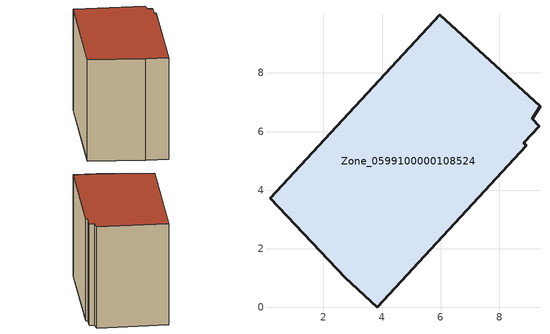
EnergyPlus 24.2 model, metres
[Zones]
Zone_0599100000108524
 floor ground (C_G): 2.74,1.01 0.18,3.72 5.96,9.99 9.39,6.86 9.12,6.43 9.36,6.18 8.83,5.61 8.92,5.52 3.84,0 z0
 wall outside (C_F): 2.74,1.01 3.84,0 8.92,5.52 8.83,5.61 9.36,6.18 9.12,6.43 9.39,6.86 5.96,9.99 0.18,3.72 2.74,1.01 z0:7
 roof outside (C_R): 0.18,3.72 2.74,1.01 3.84,0 8.92,5.52 8.83,5.61 9.36,6.18 9.12,6.43 9.39,6.86 5.96,9.99 z7
[BUILDING]
Pand.0599100000108524: North Axis=0; Terrain=City; Loads Convergence Tolerance Value=0.04; Temperature Convergence Tolerance Value=0.4; Solar Distribution=FullExterior; Maximum Number of Warmup Days=25; Minimum Number of Warmup Days=1
[Site:Location]
Rotterdam.The.Hague.AP_ZH_NLD Design_Conditions: Latitude=51.96; Longitude=4.45; Time Zone=1; Elevation=-4.5
[SITE:GROUNDTEMPERATURE:BUILDINGSURFACE]
18, 18, 18, 18, 18, 18, 18, 18, 18, 18, 18, 18
[MATERIAL] Thermal Absorptance=0.9; Solar Absorptance=0.7; Visible Absorptance=0.7
Name | Roughness | Thickness | Conductivity | Density | Specific Heat
G.TC.1946 | MediumSmooth | 0.15 | 1 | 540 | 1210
F.TC.1946 | Rough | 0.3 | 0.857143 | 1920 | 840
R.TC.1946 | MediumRough | 0.2 | 0.909091 | 1500 | 1000
[CONSTRUCTION]
C_G: G.TC.1946
C_F: F.TC.1946
C_R: R.TC.1946
[ZONE]
Zone_0599100000108524: Type=1; Multiplier=1; Ceiling Height=Autocalculate; Volume=Autocalculate; Floor Area=autocalculate; Part of Total Floor Area=Yes
[ZONEINFILTRATION:DESIGNFLOWRATE]
Infil_Zone_0599100000108524: Zone or ZoneList or Space or SpaceList=Zone_0599100000108524; Schedule=AlwaysOn; Design Flow Rate Calculation Method=Flow/Area; Flow Rate per Floor Area=0.003; Constant Term Coefficient=1; Temperature Term Coefficient=0; Velocity Term Coefficient=0; Velocity Squared Term Coefficient=0
[HVACTEMPLATE:ZONE:IDEALLOADSAIRSYSTEM]
Zone_0599100000108524: Maximum Heating Supply Air Temperature=50; Minimum Cooling Supply Air Temperature=13; Maximum Heating Supply Air Humidity Ratio=0.0156; Minimum Cooling Supply Air Humidity Ratio=0.0077; Heating Limit=NoLimit; Cooling Limit=NoLimit; Dehumidification Control Type=ConstantSensibleHeatRatio; Cooling Sensible Heat Ratio=0.7; Dehumidification Setpoint=60; Humidification Control Type=None; Humidification Setpoint=30; Outdoor Air Method=None; Outdoor Air Flow Rate per Person=0.00944; Outdoor Air Flow Rate per Zone Floor Area=0; Outdoor Air Flow Rate per Zone=0; Demand Controlled Ventilation Type=None; Outdoor Air Economizer Type=NoEconomizer; Heat Recovery Type=None; Sensible Heat Recovery Effectiveness=0.7; Latent Heat Recovery Effectiveness=0.65
[ZONECONTROL:THERMOSTAT]
ThermostatControl_Zone_0599100000108524: Zone or ZoneList=Zone_0599100000108524; Control Type Schedule=DualSetpointControlType; Control 1=Thermostat_Zone_0599100000108524; Temperature Difference Between Cutout And Setpoint=0
[THERMOSTATSETPOINT:DUALSETPOINT]
Thermostat_Zone_0599100000108524: Heating Setpoint Temperature Schedule=HeatingSetpoint_Zone_0599100000108524; Cooling Setpoint Temperature Schedule=CoolingSetpoint_Zone_0599100000108524
[SCHEDULE:COMPACT]
HeatingSetpoint_Zone_0599100000108524: Through: 12/31, For: AllDays, Until: 24:00, 21
CoolingSetpoint_Zone_0599100000108524: Through: 12/31, For: AllDays, Until: 24:00, 24
DualSetpointControlType: Through: 12/31, For: AllDays, Until: 24:00, 4
AlwaysOn: Through: 12/31, For: AllDays, Until: 24:00, 1
